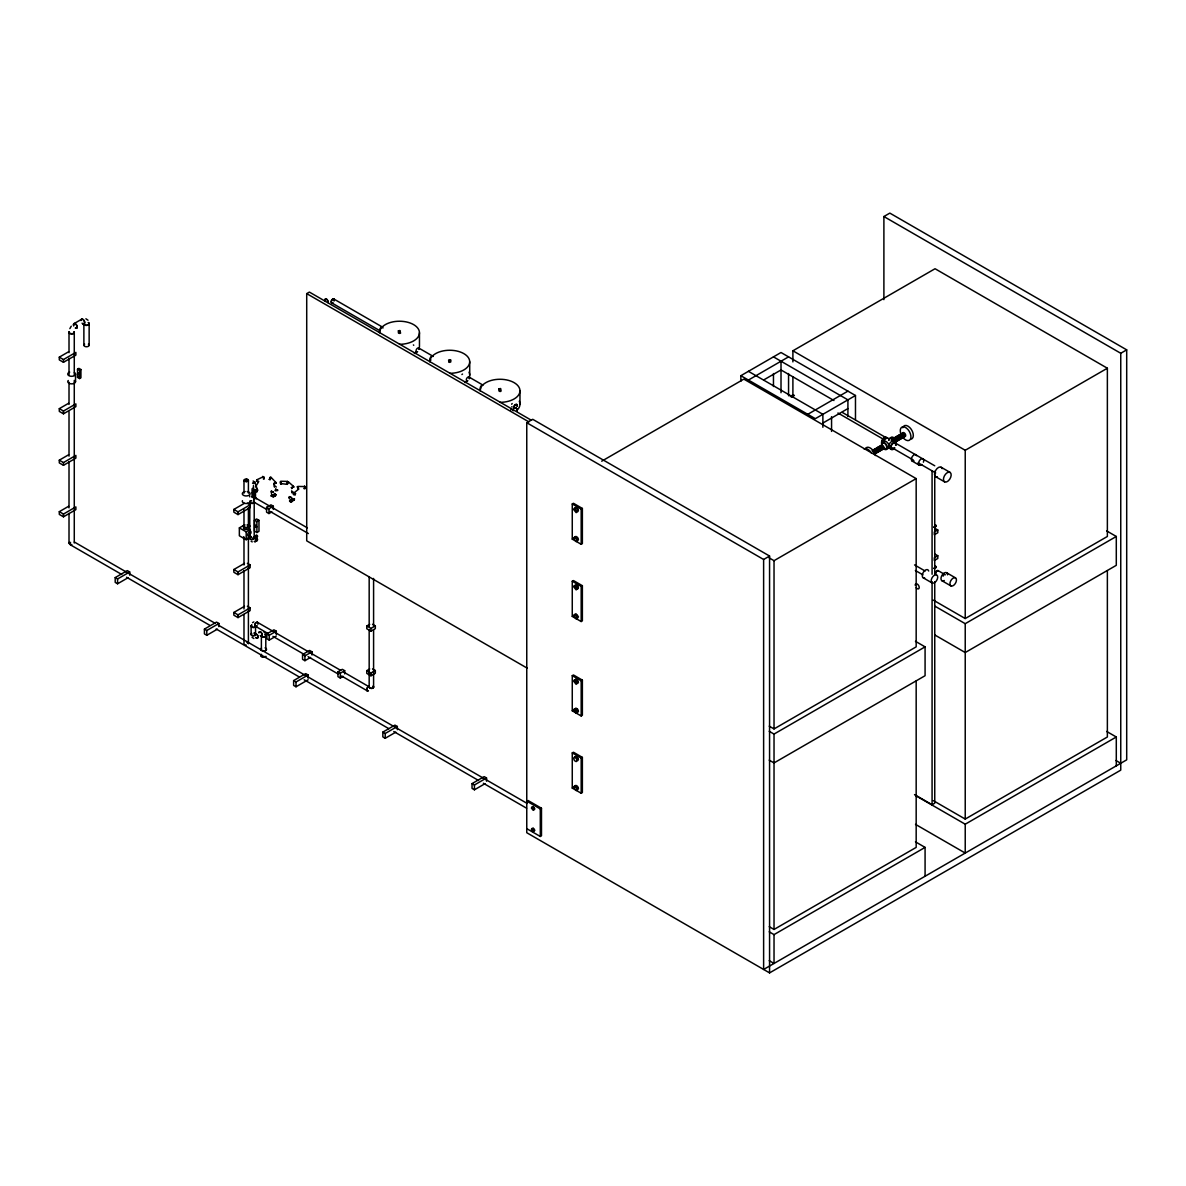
<?xml version="1.0" encoding="UTF-8"?>
<svg xmlns="http://www.w3.org/2000/svg" width="1186" height="1186" viewBox="0 0 1186 1186"><rect width="100%" height="100%" fill="white"/><g stroke="black" fill="none" stroke-linecap="round" stroke-linejoin="round"><path stroke-width="1.5" d="M287.813 483.532L287.472 481.412L280.741 481.249L280.37 483.532L287.457 484.348L287.472 481.412M270.512 479.1L270.334 476.98L270.052 479.9M534.323 808.808L533.596 807.31L532.959 808.229M534.323 830.156L533.404 828.584L532.959 829.577M575.684 709.702C576.218 707.375 579.153 711.526 576.989 711.615M575.684 786.955C576.218 784.628 579.153 788.779 576.989 788.883M293.238 494.295L295.699 493.628L294.499 493.836M254.086 538.177L255.791 535.568A2.209 1.394 -54.9 0 1 257.481 536.576A2.209 1.275 -60 0 0 256.087 535.435A2.209 1.275 -60 0 0 254.338 537.525M292.23 498.431L293.031 500.833L294.602 499.054M292.305 500.403L290.733 502.182L289.68 501.174L291.252 499.395M254.086 538.029L254.708 536.754L254.175 537.97A2.209 1.275 60 0 1 255.791 537.036A2.209 1.394 54.9 0 1 257.481 539.645A2.209 1.394 54.9 0 1 255.791 540.638A2.209 1.275 60 0 0 257.347 539.734A2.209 1.275 60 0 0 255.791 537.036L254.219 537.406M276.175 494.725L274.485 496.474L273.492 495.422L275.182 493.672M255.435 489.521L255.954 492.012L257.318 491.701L256.799 489.21M275.122 490.203L277.613 489.759L276.412 489.803M304.965 486.571L297.819 486.438L298.071 489.358M304.565 485.949L304.832 488.869L305.084 488.039M280.726 484.185L281.097 483.354M249.712 496.875L249.712 495.852M252.247 492.753C254.071 491.063 254.545 496.608 252.485 493.88M575.714 537.732L577.449 538.192L576.989 539.926M575.714 614.985L577.449 615.445L576.989 617.194M69.855 328.626L71.249 326.224M263.855 478.269L263.411 479.07L264.004 476.802M292.453 500.685L291.741 501.871L289.532 500.892L291.697 499.602M255.435 487.046L258.741 481.546L256.576 480.197L257.125 481.59M293.565 493.228L293.906 494.873L295.344 494.933L295.003 493.302M292.393 498.594L291.845 499.38L294.172 500.299L293.831 498.654M575.002 508.646L575.862 507.43L577.582 508.409L578.442 510.632L577.582 511.848M575.002 537.629L575.862 536.398L577.582 537.391L578.442 539.615L577.582 540.831M575.002 585.899L575.862 584.683L577.582 585.676L578.442 587.885L577.582 589.116M575.002 614.882L575.862 613.666L578.442 616.868L577.582 618.084L575.862 617.091M575.002 680.334L575.862 679.104L577.582 680.097L578.442 682.321L577.582 683.536M575.002 709.317L575.862 708.086L577.582 709.08L578.442 711.289L577.582 712.519M534.219 809.741L534.827 808.867L532.988 806.584L532.988 809.03M575.002 757.587L575.862 756.371L577.582 757.365L578.442 759.574L577.582 760.789M534.219 831.104L534.827 830.23L532.988 827.947L532.988 830.393M575.002 786.57L575.862 785.354L577.582 786.348L578.442 788.557L577.582 789.772M253.433 485.563L253.433 487.654M274.085 485.756L274.5 487.209M246.48 481.649L246.584 478.907L245.294 481.323M575.818 680.201L576.722 680.127M304.772 487.906L303.942 488.617L305.528 486.705M252.559 622.65L253.848 621.894M274.262 494.043L273.981 495.763L275.404 496.104L275.701 494.384M294.721 492.294L298.828 489.032L297.078 486.764M288.317 481.768L286.612 483.992L288.317 481.768L293.431 486.304L291.726 488.528L293.431 486.304M271.134 477.424L269.252 479.455L271.134 477.424L275.864 482.45L273.981 484.466L275.864 482.45M74.051 323.63L81.478 319.33M59.3 357.149L63.466 359.551L75.874 352.39L75.874 355.133L63.466 362.293L59.3 359.892L59.3 357.149L68.61 351.768M77.52 369.128L78.854 368.357L80.93 369.558L80.93 377.8L79.595 378.571L77.52 377.37L77.52 369.128L79.595 370.329L80.93 369.558M77.52 377.37L78.854 376.599M59.3 408.651L63.466 411.053L75.874 403.892L75.874 406.635L63.466 413.81L59.3 411.409L59.3 408.651L68.61 403.284M527.251 668.178L306.714 540.846L306.714 293.624L309.383 292.082L531.521 420.333M59.3 460.168L63.466 462.57L75.874 455.394L75.874 458.137L63.466 465.312L59.3 462.911L59.3 460.168L68.61 454.787M59.3 511.67L63.466 514.072L75.874 506.896L75.874 509.654L63.466 516.814L59.3 514.413L59.3 511.67L68.61 506.289M253.404 488.009L252.069 488.795L252.069 497.023L254.145 498.239L255.494 497.453L255.494 490.871M252.069 497.023L253.404 496.252M128.192 577.656L117.577 583.779L115.205 582.4L115.205 577.597L127.317 570.599L129.704 571.978L129.704 575.18M247.355 503.235L250.142 504.836L250.142 507.593L238.015 514.591L233.85 512.174L233.85 509.431L244.464 503.309M115.205 577.597L117.577 578.961L129.704 571.978M233.85 509.431L238.015 511.833L250.142 504.836M271.861 511.863L268.94 513.553L266.568 512.174L266.568 507.371L270.957 504.836L273.329 506.214L273.329 509.417M266.568 507.371L268.94 508.75L273.329 506.214M250.305 537.362L246.199 539.734L239.35 535.79L239.35 527.889L244.835 524.731A2.728 1.571 0 0 0 244.108 527.192A2.728 1.571 0 0 0 248.289 527.192A2.728 1.571 0 0 0 247.563 524.805L250.305 526.317M254.516 520.165L256.606 518.964L258.978 520.343L258.978 531.328L256.902 532.529L254.516 531.15L254.516 520.165L256.902 521.543L258.978 520.343M239.35 527.889L246.199 531.832L250.305 529.475M247.355 563.335L250.142 564.936L250.142 567.679L238.015 574.676L233.85 572.275L233.85 569.517L244.464 563.409M233.85 569.517L238.015 571.934L250.142 564.936M769.566 972.891L526.762 832.72L526.762 422.735L532.707 419.295L769.566 556.041L769.566 972.891L1120.755 770.144L1120.755 353.28L883.896 216.534L883.896 299.643M883.896 216.534L889.841 213.109L1126.7 349.855L1126.7 759.841L763.621 969.466L763.621 559.481L526.762 422.735M217.394 629.158L206.794 635.281L204.422 633.902L204.422 629.099L216.534 622.101L218.906 623.48L218.906 626.682M247.355 606.254L250.142 607.855L250.142 610.597L238.015 617.595L233.85 615.193L233.85 612.45L244.464 606.328M204.422 629.099L206.794 630.478L218.906 623.48M233.85 612.45L238.015 614.852L250.142 607.855M276.308 636.007L269.237 640.084L266.865 638.72L266.865 633.902L273.922 629.825L276.308 631.204L276.308 634.406M266.865 633.902L269.237 635.281L276.308 631.204M740.865 381.24L740.865 375.695L781.011 352.509L855.477 395.501L855.477 419.577M601.702 461.191L743.844 379.12L916.17 478.61L916.17 646.859L774.028 728.93L769.24 726.173M792.9 361.893L792.9 350.789L935.042 268.733L1107.368 368.223L1107.368 536.472L965.226 618.543L933.323 600.116M748.425 380.054L788.557 356.867M763.799 379.891L781.011 369.958L833.951 400.512M310.569 657.429L304.921 660.691L302.549 659.312L302.549 654.509L309.605 650.432L311.992 651.811L311.992 655.013M302.549 654.509L304.921 655.888L311.992 651.811M572.26 503.976L573.446 503.279L582.37 508.438L582.37 543.603L581.184 544.285L572.26 539.126L572.26 503.976L581.184 509.12L582.37 508.438M372.552 624.281L375.325 625.882L375.325 628.624L370.936 631.16L366.77 628.758L366.77 626L369.706 624.325M366.77 626L370.936 628.417L375.325 625.882M308.123 679.786L296.011 686.783L293.624 685.404L293.624 680.601L305.736 673.604L308.123 674.982L308.123 678.184M293.624 680.601L296.011 681.98L308.123 674.982M790.232 396.495L793.197 394.775L794.398 395.472L791.418 397.191M343.243 676.346L340.308 678.021L337.936 676.657L337.936 671.854L342.324 669.319L344.696 670.683L344.696 673.9M572.26 539.126L573.446 538.444M337.936 671.854L340.308 673.218L344.696 670.683M807.77 414.314L847.916 391.143M372.552 668.919L375.325 670.52L375.325 673.263L370.936 675.798L366.77 673.396L366.77 670.639L369.706 668.963M366.77 670.639L370.936 673.055L375.325 670.52M855.477 395.501L815.331 418.673L740.865 375.695M822.876 423.046L847.916 408.577M572.26 581.229L573.446 580.547L582.37 585.691L582.37 620.856L581.184 621.538L572.26 616.394L572.26 581.229L581.184 586.373L582.37 585.691M572.26 616.394L573.446 615.712M395.813 732.162L385.213 738.285L382.841 736.921L382.841 732.103L394.953 725.12L397.34 726.484L397.34 729.686M382.841 732.103L385.213 733.482L397.34 726.484M763.621 559.481L769.566 556.041M1120.755 353.28L1126.7 349.855M572.26 675.664L573.446 674.967L582.37 680.127L582.37 715.277L581.184 715.973L572.26 710.814L572.26 675.664L581.184 680.808L582.37 680.127M769.24 557.909L774.028 560.681L916.17 478.61M792.9 350.789L965.226 450.28L1107.368 368.223M572.26 710.814L573.446 710.132M485.03 783.679L474.43 789.802L472.043 788.423L472.043 783.62L484.17 776.622L486.542 777.986L486.542 781.203M472.043 783.62L474.43 784.984L486.542 777.986M937.8 529.994L934.301 532.01L934.301 534.753L937.8 532.736L937.8 529.994L935.028 528.393M572.26 752.917L573.446 752.235L582.37 757.38L582.37 792.544L581.184 793.226L572.26 788.082L572.26 752.917L581.184 758.062L582.37 757.38M937.8 555.745L934.301 557.761L934.301 560.504L937.8 558.487L937.8 555.745L935.028 554.144M572.26 788.082L573.446 787.385M541.483 808.244L528.096 800.52L526.91 801.217L540.297 808.941L541.483 808.244L541.483 835.789L540.297 836.471L526.91 828.747M769.21 731.302L774.028 734.075L925.08 646.859L925.08 675.709L774.028 762.924L769.21 760.152M934.761 606.09L965.226 623.688L1116.293 536.472L1116.293 565.322L965.226 652.537L934.761 634.94M914.525 794.605L932.077 804.731L934.746 803.189L934.746 581.941M769.24 926.696L774.028 929.453L916.17 847.397L916.17 680.986M933.323 800.639L965.226 819.066L1107.368 736.995L1107.368 570.599M769.21 931.825L774.028 934.612L925.08 847.397L925.08 876.232M915.503 795.51L965.226 824.211L1116.293 736.995L1116.293 765.845M257.14 480.671L256.739 479.856L263.144 476.802M449.109 361.152C446.944 363.628 453.808 361.641 449.42 360.944C446.158 359.299 453.319 359.299 450.072 360.944M253.611 482.272L254.708 481.842L257.659 490.189L256.547 490.619M255.272 491.048L257.659 490.189M253.27 482.257L254.708 481.842M273.595 496.815L271.253 496.104L271.594 494.71L273.936 495.422M399.163 332.065C396.109 333.118 401.935 334.393 400.379 332.258M254.664 489.255L252.87 490.96L255.183 491.745M253.152 480.953L254.501 482.079L253.715 483.577L252.544 483.251M500.003 390.075C496.593 390.49 501.634 392.848 501.085 390.431M273.329 494.636L271.134 495.822L273.343 496.83M254.975 491.686L252.766 490.663L254.975 489.61L255.716 490.648M576.989 510.958L577.76 510.232L576.989 508.631M576.989 588.212C579.391 587.96 575.61 583.705 575.714 586.625M576.989 682.632L577.76 681.92L576.989 680.319M576.989 759.9L577.76 759.188L576.989 757.572M290.689 497.082L288.776 497.394L289.606 498.313M85.896 318.767L88.016 320.22M252.233 541.913L251.121 541.261M253.848 638.528L252.055 637.312M1106.671 530.913L1116.293 536.472M773.465 356.867L847.916 399.86L847.916 416.523M941.121 467.225L950.045 472.384A5.47 3.158 -60 0 1 948.311 480.849A5.47 3.158 -60 0 1 943.582 478.106A5.47 3.158 -60 0 1 950.045 472.384M842.223 412.372L886.891 438.153M894.867 442.763L934.746 465.787M837.939 412.995L884.207 439.695M890.968 447.137L913.324 460.035M918.127 462.807L935.695 472.947M912.167 461.072L919.298 465.194M935.665 476.698L944.575 481.842M748.425 371.322L822.876 414.314L822.876 427.286M946.576 572.719L955.501 577.879A4.625 2.668 -60 0 1 954.033 585.039A4.625 2.668 -60 0 1 950.03 582.726A4.625 2.668 -60 0 1 955.501 577.879M938.082 570.614L945.375 574.825M914.554 564.921L925.124 571.029M941.951 580.74L950.875 585.884M915.37 570.496L922.916 574.854M923.212 577.819L932.137 582.963M1106.671 731.451L1116.293 736.995M333.829 299.005L382.455 327.084M418.732 348.032L432.712 356.096M468.989 377.044L482.969 385.109A2.209 1.275 -60 0 0 480.76 386.384A2.209 1.275 -60 0 0 480.76 388.934M331.62 302.83L380.246 330.909A2.209 1.275 -60 0 1 380.75 327.677A2.209 1.275 -60 0 1 382.915 328.092M915.459 641.315L925.08 646.859M1115.952 760.493L1120.755 763.265M306.714 293.624L528.852 421.875M915.503 824.359L965.226 853.06L965.226 824.211M915.459 841.838L925.08 847.397M256.22 498.342L307.382 527.874M254.012 502.167L266.806 509.55M270.008 511.388L308.375 533.552M257.555 622.383L340.619 670.327M343.807 672.18L369.365 686.931A2.209 1.275 -60 0 0 366.815 688.992A2.209 1.275 -60 0 0 368.268 690.652M255.346 626.208L268.125 633.576M272.913 636.348L304.861 654.791M308.063 656.629L338.41 674.152M341.598 676.005L367.156 690.756M74.347 542.017L215.155 623.302M218.357 625.155L527.192 803.456M70.537 544.908L121.743 574.469M126.546 577.241L209.744 625.289M216.149 628.98L299.361 677.013M304.165 679.786L388.964 728.753M393.767 731.525L478.566 780.492M483.369 783.264L526.584 808.2M769.21 960.675L774.028 963.447L774.028 934.612M255.627 527.118C258.281 528.393 255.227 523.1 255.005 526.035M263.781 631.693L265.279 633.324M275.404 486.127L276.279 487.031M273.447 492.546L271.253 491.271L271.668 492.709M293.861 492.561L291.652 491.345L291.949 492.872M292.305 491.879L291.608 491.137L293.179 493.02M264.285 478.877L262.803 476.357M256.739 479.856L258.222 482.361L257.822 481.546M273.595 492.116L271.386 491.108L271.401 493.287M291.608 497.601L289.399 496.608L289.443 498.891M281.008 483.117L281.556 483.903L280.192 481.931M274.678 486.26L274.411 485.875M965.226 450.28L965.226 618.543M965.226 623.688L965.226 819.066M934.746 471.316L934.746 574.573M932.077 471.02L932.077 574.261M932.077 581.644L932.077 804.731M831.564 416.686L831.564 431.422M792.9 376.674L792.9 397.014M788.557 373.546L788.557 395.768M781.011 361.226L781.011 392.714M774.028 560.681L774.028 728.93M774.028 734.075L774.028 929.453M773.465 373.546L773.465 386.503M581.184 509.12L581.184 544.285M581.184 586.373L581.184 621.538M581.184 680.808L581.184 715.973M581.184 758.062L581.184 793.226M540.297 808.941L540.297 836.471M480.019 390.802A19.969 11.534 0 0 1 500.003 379.268A19.969 11.534 0 0 1 519.972 390.802L519.972 404.189M474.43 784.984L474.43 789.802M429.762 361.789A19.969 11.534 0 0 1 449.746 350.255A19.969 11.534 0 0 1 469.715 361.789L469.715 375.176M379.505 332.762A19.969 11.534 0 0 1 399.489 321.228A19.969 11.534 0 0 1 419.459 332.762L419.459 346.164A19.969 11.534 0 0 1 418.777 349.144M385.213 733.482L385.213 738.285M373.59 578.442L373.59 626.297M373.59 629.974L373.59 687.035M370.936 628.417L370.936 631.16M370.936 673.055L370.936 675.798M369.172 576.604L369.172 626.297M369.172 629.974L369.172 687.035M340.308 673.218L340.308 678.021M304.921 655.888L304.921 660.691M296.011 681.98L296.011 686.783M269.237 635.281L269.237 640.084M268.94 508.75L268.94 513.553M265.797 635.622L265.797 650.106M261.38 635.622L261.38 650.106M256.902 521.543L256.902 532.529M255.539 626.089L255.539 634.332M254.204 538.162L254.204 502.049A2.209 1.275 0 0 1 252.277 503.309A2.209 1.275 0 0 1 249.861 502.375A2.209 1.394 5.1 0 1 251.15 500.714M254.145 489.996L254.145 498.239M251.121 626.089L251.121 634.332M249.786 502.049L249.786 538.162M248.408 480.33A2.209 1.275 0 0 1 245.087 481.442A2.209 1.275 0 0 1 245.087 479.233A2.209 1.275 0 0 1 248.408 480.33L248.408 493.168M248.408 507.83L248.408 526.169M248.408 537.51L248.408 643.776M246.199 531.832L246.199 539.734M243.99 480.33L243.99 493.168M243.99 509.669L243.99 526.169M243.99 537.51L243.99 564.996M243.99 570.481L243.99 608.967M243.99 614.467L243.99 643.776A2.209 1.275 0 0 0 246.199 645.051M238.015 511.833L238.015 514.591M238.015 571.934L238.015 574.676M238.015 614.852L238.015 617.595M206.794 630.478L206.794 635.281M117.577 578.961L117.577 583.779M89.143 323.763L89.143 345.215M83.88 323.763L83.88 345.215M79.595 370.329L79.595 378.571M75.533 374.064L75.533 381.61M74.273 332.347L74.273 374.835M74.273 380.38L74.273 542.995M69.01 332.347L69.01 352.672M69.01 358.216L69.01 374.835M69.01 382.233L69.01 404.411M69.01 411.794L69.01 456.15M69.01 461.695L69.01 507.89M69.01 513.434L69.01 542.995M63.466 359.551L63.466 362.293M63.466 411.053L63.466 413.81M63.466 462.57L63.466 465.312M63.466 514.072L63.466 516.814M75.4 381.032A3.884 2.239 0 0 1 71.13 383.849A3.884 2.239 0 0 1 68.269 380.498M74.392 372.478A3.884 2.239 0 0 1 74.14 375.784A3.884 2.239 0 0 1 68.447 375.354A3.884 2.239 0 0 1 69.692 372.122M88.372 322.681A2.624 1.512 0 0 1 88.594 324.682A2.624 1.66 -5.1 0 1 85.199 325.275A2.624 1.66 -5.1 0 1 84.073 323.259A2.624 1.512 0 0 0 85.199 325.068A2.624 1.512 0 0 0 88.594 324.682A2.624 1.66 -5.1 0 0 88.342 322.488M88.372 344.148A2.624 1.512 0 0 1 88.372 346.297A2.624 1.512 0 0 1 84.651 346.297A2.624 1.512 0 0 1 84.651 344.148M82.605 323.837A2.624 1.66 65.1 0 0 84.651 322.681A2.624 1.66 65.1 0 0 82.976 319.36A2.624 1.66 65.1 0 0 80.945 320.516A2.624 1.512 60 0 1 83.035 319.627A2.624 1.512 60 0 1 84.591 323.2A2.624 1.512 60 0 1 82.086 323.185M73.636 325.735A2.624 1.512 60 0 1 74.881 323.556A2.624 1.512 60 0 1 77.194 326.684A2.624 1.512 60 0 1 75.355 328.048M73.71 325.69A2.624 1.364 55.4 0 1 74.703 323.659A2.624 1.364 55.4 0 1 77.179 326.684A2.624 1.364 55.4 0 1 75.533 327.929M74.051 331.961A2.624 1.364 4.6 0 1 71.649 333.711A2.624 1.364 4.6 0 1 69.203 331.68A2.624 1.512 0 0 0 71.634 333.859A2.624 1.512 0 0 0 74.066 331.754M71.634 544.522A2.624 1.512 0 0 1 69.218 542.417M250.083 501.278A3.884 2.239 0 0 1 245.695 503.501A3.884 2.239 0 0 1 242.433 500.7M247.207 491.553A3.884 2.239 0 0 1 249.386 495.007A3.884 2.239 0 0 1 243.011 495.007A3.884 2.239 0 0 1 245.191 491.553M247.044 524.998A2.209 1.275 0 0 1 248.111 526.806A2.209 1.275 0 0 1 244.85 527.192A2.209 1.275 0 0 1 244.627 525.265M247.044 642.604A2.209 1.275 0 0 1 248.23 643.286M248.23 537.999A2.209 1.275 0 0 1 247.044 538.681M246.199 538.785A2.209 1.275 0 0 1 244.153 537.999M249.609 536.042A2.728 1.571 -60 0 1 247.83 533.996A2.728 1.571 -60 0 1 250.987 531.447M250.602 537.11A2.728 1.571 -60 0 1 249.164 535.79A2.728 1.571 -60 0 1 250.602 532.81M248.556 536.709A2.728 1.571 0 0 1 247.563 538.874M246.896 539.022A2.728 1.571 0 0 1 244.019 538.459A2.728 1.571 0 0 1 243.827 536.709M248.556 527.103A2.728 1.571 0 0 1 246.199 529.475A2.728 1.571 0 0 1 243.827 527.103M71.634 544.804A2.209 1.275 -60 0 1 70.196 544.522A2.209 1.275 -60 0 1 70.537 542.358M936.377 574.543A2.209 1.275 -60 0 1 935.873 571.889A2.209 1.275 -60 0 1 938.422 571A2.209 1.142 -55.4 0 0 935.991 571.948A2.209 1.142 -55.4 0 0 936.243 574.439M943.167 576.1A2.209 1.275 -60 0 1 943.671 575.418M933.842 568.257A2.209 1.142 -4.6 0 0 935.873 567.442A2.209 1.142 -4.6 0 0 935.413 566.211A2.209 1.275 0 0 1 935.902 567.605A2.209 1.275 0 0 1 933.856 568.39M933.856 527.192A2.209 1.275 0 0 0 935.902 526.406A2.209 1.275 0 0 0 935.413 525.013A2.209 1.142 -4.6 0 1 935.873 526.228A2.209 1.142 -4.6 0 1 933.842 527.058M944.264 580.503A4.625 2.668 -60 0 1 940.987 578.62A4.625 2.668 -60 0 1 944.264 572.957A4.625 2.668 -60 0 1 947.54 574.839M924.68 577.953A4.625 2.668 -60 0 1 923.212 572.482A4.625 2.668 -60 0 1 928.697 571.015M891.071 440.08A1.764 1.023 60 0 1 892.139 440.406M891.501 439.695A2.209 1.275 60 0 1 892.821 440.807M893.799 438.805A1.764 1.023 60 0 1 895.326 441.088M893.799 438.138A2.209 1.275 60 0 1 896.171 438.879A2.209 1.275 60 0 1 896.171 441.696M893.74 438.42A2.209 1.275 60 0 1 895.311 439.947A2.209 1.275 60 0 1 895.489 441.963M895.059 438.36A1.764 1.023 60 0 1 896.216 437.59A1.764 1.023 60 0 1 897.55 439.576A1.764 1.023 60 0 1 896.586 440.643M894.422 438.153A1.764 1.023 60 0 1 896.171 439.398A1.764 1.023 60 0 1 895.979 441.311M896.023 438.405A2.209 1.275 60 0 1 897.076 436.478A2.209 1.275 60 0 1 898.988 439.339A2.209 1.275 60 0 1 897.076 439.991M894.748 438.183A2.209 1.275 60 0 1 896.438 437.352A2.209 1.275 60 0 1 897.861 440.243A2.209 1.275 60 0 1 895.964 440.643M897.298 437.071A1.764 1.023 60 0 1 898.825 436.552A1.764 1.023 60 0 1 899.67 439.072M896.305 437.16A1.764 1.023 60 0 1 897.891 437.367A1.764 1.023 60 0 1 898.617 439.546A1.764 1.023 60 0 1 897.15 439.68M898.247 437.115A2.209 1.275 60 0 1 899.314 435.188A2.209 1.275 60 0 1 901.227 438.049A2.209 1.275 60 0 1 899.314 438.701M896.987 436.893A2.209 1.275 60 0 1 898.662 436.063A2.209 1.275 60 0 1 900.085 438.953A2.209 1.275 60 0 1 898.202 439.354M900.5 434.936A1.764 1.023 60 0 1 901.745 436.166A1.764 1.023 60 0 1 901.894 437.782M900.782 438.42A1.764 1.023 60 0 1 899.388 438.39M898.528 435.87A1.764 1.023 60 0 1 899.388 435.588M899.937 435.899A1.764 1.023 60 0 1 900.915 437.871M900.322 434.965A2.209 1.275 60 0 1 901.775 434.002A2.209 1.275 60 0 1 903.435 436.492A2.209 1.275 60 0 1 902.235 437.827M899.21 435.603A2.209 1.275 60 0 1 900.886 434.773A2.209 1.275 60 0 1 902.324 437.664A2.209 1.275 60 0 1 900.426 438.064M902.724 433.661A1.764 1.023 60 0 1 904.221 435.603A1.764 1.023 60 0 1 903.287 436.789M901.76 434.506A1.764 1.023 60 0 1 901.879 433.943M903.02 437.145A1.764 1.023 60 0 1 902.175 437.426M900.767 434.595A1.764 1.023 60 0 1 902.175 434.625A1.764 1.023 60 0 1 903.139 436.581M902.561 433.676A2.209 1.275 60 0 1 904.236 432.846A2.209 1.275 60 0 1 905.659 435.736A2.209 1.275 60 0 1 903.776 436.137M901.449 434.313A2.209 1.275 60 0 1 902.887 433.35A2.209 1.275 60 0 1 904.547 435.84A2.209 1.275 60 0 1 903.347 437.174M900.975 434.135A7.576 4.373 60 0 1 904.681 427.093A7.576 4.373 60 0 1 910.878 437.842A7.576 4.373 60 0 1 902.931 437.53M902.813 427.761A7.576 4.373 60 0 1 911.248 429.317A7.576 4.373 60 0 1 910.655 439.235M882.725 448.857A1.764 1.023 60 0 1 881.317 448.827M880.472 446.307A1.764 1.023 60 0 1 881.88 446.336A1.764 1.023 60 0 1 882.844 448.308M882.428 445.373A1.764 1.023 60 0 1 883.926 447.315A1.764 1.023 60 0 1 882.992 448.501M881.465 446.218A1.764 1.023 60 0 1 881.924 445.358M878.915 447.33A2.209 1.275 60 0 1 880.368 446.366A2.209 1.275 60 0 1 882.028 448.842A2.209 1.275 60 0 1 880.827 450.176M880.027 446.677A2.209 1.275 60 0 1 881.717 445.847A2.209 1.275 60 0 1 883.14 448.738A2.209 1.275 60 0 1 881.242 449.138M880.486 450.146A1.764 1.023 60 0 1 879.641 450.443M878.233 447.596A1.764 1.023 60 0 1 879.641 447.626A1.764 1.023 60 0 1 880.62 449.583M880.205 446.662A1.764 1.023 60 0 1 881.702 448.605A1.764 1.023 60 0 1 880.753 449.79M879.226 447.507A1.764 1.023 60 0 1 879.36 446.944A2.209 1.275 60 0 0 877.803 447.967M876.691 448.605A2.209 1.275 60 0 1 878.129 447.641A2.209 1.275 60 0 1 879.79 450.131A2.209 1.275 60 0 1 878.604 451.466M879.241 447.003A2.209 1.275 60 0 1 880.902 449.494A2.209 1.275 60 0 1 879.715 450.828M878.263 451.436A1.764 1.023 60 0 1 876.854 451.406M876.009 448.886A1.764 1.023 60 0 1 876.854 448.59M877.418 448.916A1.764 1.023 60 0 1 878.381 450.873M877.966 447.952A1.764 1.023 60 0 1 879.226 449.183A1.764 1.023 60 0 1 879.375 450.784M874.453 449.894A2.209 1.275 60 0 1 876.143 449.064A2.209 1.275 60 0 1 877.566 451.955A2.209 1.275 60 0 1 875.668 452.355M875.728 450.131A2.209 1.275 60 0 1 876.78 448.204A2.209 1.275 60 0 1 878.693 451.065A2.209 1.275 60 0 1 876.78 451.718M876.024 452.726A1.764 1.023 60 0 1 874.631 452.696M873.785 450.176A1.764 1.023 60 0 1 875.179 450.206A1.764 1.023 60 0 1 876.157 452.162M874.764 450.072A1.764 1.023 60 0 1 876.291 449.553A1.764 1.023 60 0 1 877.151 452.074M872.377 450.487A2.209 1.275 60 0 1 874.764 451.243A2.209 1.275 60 0 1 874.764 454.06M873.504 449.85A2.209 1.275 60 0 1 875.476 450.102A2.209 1.275 60 0 1 876.395 452.83A2.209 1.275 60 0 1 874.556 453.008M873.459 452.059A1.764 1.023 60 0 1 873.919 453.452M873.015 450.517A1.764 1.023 60 0 1 874.764 451.747A1.764 1.023 60 0 1 874.571 453.66M872.333 450.769A2.209 1.275 60 0 1 873.015 451.169M873.652 451.881A2.209 1.275 60 0 1 874.23 453.63M864.06 448.96A7.576 4.373 60 0 1 871.621 453.334M865.587 448.382A7.576 4.373 60 0 1 870.924 448.427A7.576 4.373 60 0 1 875.387 455.528M888.655 440.154A4.107 2.372 60 0 1 891.175 438.286A4.107 2.372 60 0 1 894.363 442.586M890.538 438.316A4.107 2.372 60 0 1 894.452 438.346A4.107 2.372 60 0 1 895.845 443.92M881.91 446.173A4.107 2.372 60 0 1 883.911 442.363A4.107 2.372 60 0 1 887.276 448.175A4.107 2.372 60 0 1 882.977 448.011M883.303 443.253A4.107 2.372 60 0 1 886.209 441.577A4.107 2.372 60 0 1 889.1 446.588A4.107 2.372 60 0 1 886.209 448.264M891.561 448.264A4.107 2.372 -60 0 1 888.655 446.588A4.107 2.372 -60 0 1 891.561 441.577A4.107 2.372 -60 0 1 894.452 443.253M894.793 448.011A4.107 2.372 -60 0 1 890.538 448.427A4.107 2.372 -60 0 1 893.34 442.6A4.107 2.372 -60 0 1 896.142 445.195M881.91 443.92A4.107 2.372 -60 0 1 883.303 438.346A4.107 2.372 -60 0 1 887.217 438.316M883.407 442.586A4.107 2.372 -60 0 1 886.579 438.286A4.107 2.372 -60 0 1 889.1 440.154M882.191 445.358A3.262 1.883 60 0 1 884.415 443.282A3.262 1.883 60 0 1 886.639 447.923A3.262 1.883 60 0 1 883.273 447.596M891.338 438.316A3.262 1.883 60 0 1 893.34 438.138M893.933 438.568A3.262 1.883 60 0 1 894.496 439.161M894.97 439.858A3.262 1.883 60 0 1 895.652 442.126M883.273 439.161A3.262 1.883 -60 0 1 886.416 438.316M882.117 442.126A3.262 1.883 -60 0 1 882.784 439.858M894.496 447.596A3.262 1.883 -60 0 1 891.116 447.923A3.262 1.883 -60 0 1 893.34 443.282A3.262 1.883 -60 0 1 895.563 445.358M914.006 460.88A3.677 2.12 -60 0 1 911.411 459.634A3.677 2.12 -60 0 1 913.561 455.187A3.677 2.12 -60 0 1 916.526 455.661M921.818 464.512A3.677 2.12 -60 0 1 918.542 463.504A3.677 2.12 -60 0 1 921.818 458.715A3.677 2.12 -60 0 1 923.405 462.199M937.385 476.846A5.47 3.158 -60 0 1 935.665 470.382A5.47 3.158 -60 0 1 942.129 468.648M251.106 536.472A2.209 1.275 -60 0 1 249.534 535.568A2.209 1.275 -60 0 1 251.106 532.87M253.374 537.688A2.209 1.275 60 0 1 255.909 539.734A2.209 1.275 60 0 1 254.471 541.394M253.092 538.029A2.209 1.394 65.1 0 1 255.02 537.999A2.209 1.394 65.1 0 1 255.998 540.727A2.209 1.394 65.1 0 1 254.323 541.468M253.537 537.095A2.209 1.394 -5.1 0 1 253.33 539.2A2.209 1.394 -5.1 0 1 250.083 538.963A2.209 1.394 -5.1 0 1 251.15 536.932M253.552 537.258A2.209 1.275 0 0 1 253.344 539.17A2.209 1.275 0 0 1 250.083 538.8A2.209 1.275 0 0 1 251.15 536.991M251.15 500.877A2.209 1.275 0 0 0 249.861 502.375A2.209 1.394 5.1 0 0 252.262 503.442A2.209 1.394 5.1 0 0 254.189 502.167M254.664 502.345A2.209 1.394 -65.1 0 1 253.908 499.573A2.209 1.394 -65.1 0 1 256.502 498.698A2.209 1.275 -60 0 0 254.012 499.617A2.209 1.275 -60 0 0 254.516 502.256M332.732 302.726A2.209 1.275 -60 0 1 331.176 301.585A2.209 1.275 -60 0 1 333.133 298.946A2.209 1.275 -60 0 1 334.17 300.784M332.717 302.726A2.209 1.142 -64.6 0 1 331.339 301.659A2.209 1.142 -64.6 0 1 333.088 298.931A2.209 1.142 -64.6 0 1 334.022 300.71M325.201 300.71A2.209 1.142 64.6 0 1 326.491 299.124A2.209 1.275 60 0 1 327.929 302.445M327.781 302.519A2.209 1.142 64.6 0 0 326.491 299.124A2.209 1.275 60 0 0 325.038 300.784M266.138 656.392A2.95 1.705 0 0 1 261.795 656.881A2.95 1.705 0 0 1 261.513 654.331M265.056 647.882A2.95 1.705 0 0 1 266.005 650.328A2.95 1.705 0 0 1 261.706 650.654A2.95 1.705 0 0 1 261.513 648.149M369.35 686.561A2.209 1.275 0 0 0 370.284 688.147A2.209 1.275 0 0 0 373.145 687.821A2.209 1.275 0 0 0 372.953 686.145A2.209 1.394 5.1 0 1 373.116 687.984A2.209 1.394 5.1 0 1 370.269 688.176A2.209 1.394 5.1 0 1 369.35 686.397M368.416 690.712A2.209 1.394 -65.1 0 1 366.77 688.947A2.209 1.394 -65.1 0 1 369.261 686.872M257.051 625.615A2.209 1.275 -60 0 1 254.901 625.422A2.209 1.275 -60 0 1 256.665 622.383A2.209 1.275 -60 0 1 257.896 624.147A2.209 1.394 -65.1 0 0 256.71 622.25A2.209 1.394 -65.1 0 0 254.886 624.948A2.209 1.394 -65.1 0 0 256.606 626.178M251.773 625.022A2.209 1.394 5.1 0 0 251.58 626.845A2.209 1.394 5.1 0 0 254.412 627.364A2.209 1.394 5.1 0 0 255.361 625.674A2.209 1.275 0 0 1 254.441 627.201A2.209 1.275 0 0 1 251.58 626.875A2.209 1.275 0 0 1 251.773 625.2M254.175 633.161A2.209 1.275 0 0 1 255.242 634.97A2.209 1.394 -5.1 0 1 251.995 635.518A2.209 1.394 -5.1 0 1 251.758 633.443A2.209 1.275 0 0 0 251.995 635.34A2.209 1.275 0 0 0 255.242 634.97A2.209 1.394 -5.1 0 0 254.16 632.998M255.716 637.519A2.209 1.394 65.1 0 0 258.014 637.045A2.209 1.394 65.1 0 0 256.606 634.273A2.209 1.394 65.1 0 0 254.901 635.236A2.209 1.275 60 0 1 256.665 634.466A2.209 1.275 60 0 1 257.97 637.475A2.209 1.275 60 0 1 255.85 637.46M260.475 635.622A2.209 1.275 60 0 0 262.032 634.718A2.209 1.394 65.1 0 0 260.623 631.93A2.209 1.394 65.1 0 0 258.919 632.909A2.209 1.275 60 0 1 260.475 632.019A2.209 1.275 60 0 1 262.032 634.718A2.209 1.394 65.1 0 1 260.312 635.696M265.13 634.554A2.209 1.394 -5.1 0 1 265.338 636.378A2.209 1.394 -5.1 0 1 262.491 636.897A2.209 1.394 -5.1 0 1 261.543 635.207M265.145 634.718A2.209 1.275 0 0 1 265.338 636.393A2.209 1.275 0 0 1 262.491 636.734A2.209 1.275 0 0 1 261.557 635.133M265.145 656.436A2.209 1.275 0 0 1 262.032 656.436M261.557 656.021A2.209 1.275 0 0 1 261.557 655.057M510.751 409.882A2.209 1.275 60 0 1 512.189 409.6M512.782 410.074A2.209 1.275 60 0 1 513.301 410.756M514.294 408.295A2.209 1.394 -54.9 0 1 514.161 405.997A2.209 1.394 -54.9 0 1 516.355 404.485A2.209 1.394 -54.9 0 1 517.081 406.398A2.209 1.275 -60 0 0 515.51 404.648A2.209 1.275 -60 0 0 514.072 407.969M512.189 406.887A2.209 1.275 -60 0 1 511.685 406.783M511.685 404.233A2.209 1.275 -60 0 1 512.189 403.551M467.877 380.75A2.209 1.275 -60 0 1 466.335 379.609A2.209 1.275 -60 0 1 468.292 376.97A2.209 1.275 -60 0 1 469.33 378.808M417.62 351.738A2.209 1.275 -60 0 1 416.064 350.834A2.209 1.275 -60 0 1 417.62 348.135A2.209 1.275 -60 0 1 419.192 349.04M431.007 360.01A2.209 1.275 -60 0 1 430.503 357.371A2.209 1.275 -60 0 1 433.053 356.482M519.29 401.209A19.969 11.534 0 0 1 517.304 409.956M519.972 390.802A19.969 11.534 0 0 1 500.003 402.336M461.932 374.539A2.209 1.275 -60 0 1 462.525 374.064M467.047 380.943A19.969 11.534 0 0 1 465.045 382.589M469.033 372.182A19.969 11.534 0 0 1 469.033 378.156M469.715 361.789A19.969 11.534 0 0 1 449.746 373.308M413.38 344.933A2.209 1.275 -60 0 1 413.721 345.319M416.79 351.931A19.969 11.534 0 0 1 414.789 353.576M419.459 332.762A19.969 11.534 0 0 1 399.489 344.296M416.242 351.738A19.347 11.163 0 0 1 414.299 353.339M915.192 585.187A2.832 1.646 60 0 1 917.549 584.268A2.832 1.646 60 0 1 919.091 588.226A2.832 1.646 60 0 1 916.2 587.782M77.698 373.086C78.38 377.474 80.752 372.107 77.698 373.086M291.371 487.624L293.831 486.972L291.371 487.624M398.274 331.027C400.112 333.978 401.802 328.863 398.274 331.027M498.787 389.067C500.284 391.929 502.627 387.199 498.906 388.889M273.729 483.503L276.219 483.058L273.729 483.503M574.454 508.231L573.594 509.461L576.174 512.663L577.033 511.433L574.454 508.231M574.454 537.214L573.594 538.444L576.174 541.646L577.033 540.416L576.174 538.207L574.454 537.214M574.454 585.499L573.594 586.714L576.174 589.916L577.033 588.701L574.454 585.499M574.454 614.481L573.594 615.697L576.174 618.899L577.033 617.684L576.174 615.46L574.454 614.481M574.454 679.919L573.594 681.149L576.174 684.352L577.033 683.121L574.454 679.919M574.454 708.902L573.594 710.117L576.174 713.335L577.033 712.104L574.454 708.902M531.98 807.162L531.372 808.037L533.211 810.32L533.819 809.445L531.98 807.162M574.454 757.187L573.594 758.403L574.454 760.611L576.174 761.605L577.033 760.389L576.174 758.165L574.454 757.187M531.98 828.525L531.372 829.399L533.211 831.683L533.819 830.808L531.98 828.525M574.454 786.155L573.594 787.385L576.174 790.588L577.033 789.372L576.174 787.148L574.454 786.155M275.745 489.121L275.449 490.841L277.746 490.485L275.745 489.121M935.294 582.118A4.625 2.668 -60 0 0 936.762 574.958A4.625 2.668 -60 0 0 931.292 579.806A4.625 2.668 -60 0 0 935.294 582.118M516.118 408.162A2.209 1.275 60 0 0 513.953 408.577A2.209 1.394 54.9 0 1 516.177 408.132A2.209 1.394 54.9 0 1 516.725 411.32A2.209 1.275 60 0 0 516.118 408.162"/></g></svg>
